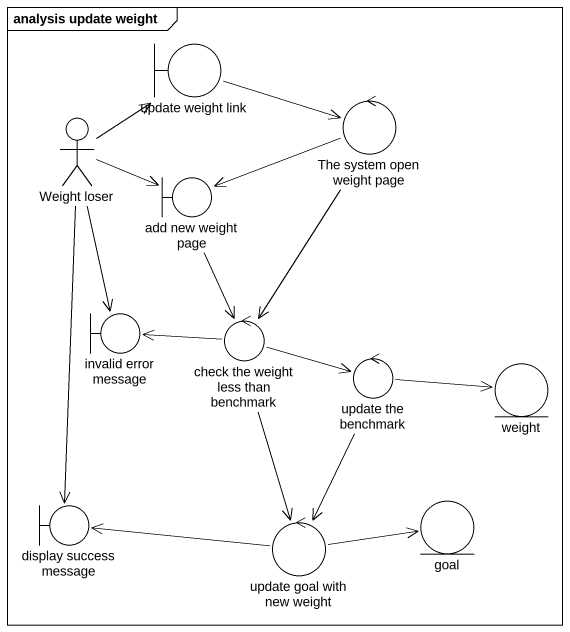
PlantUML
@startuml
mainframe analysis update weight
boundary "update weight link" as update_weight_link
actor "Weight loser" as Weight_loser
control "The system open weight page" as The_system_open_weight_page
boundary "add new weight page" as add_new_weight_page
boundary "invalid error message" as invalid_error_message
control "check the weight less than benchmark" as check_the_weight_less_than
control "update the benchmark" as update_the_benchmark
entity weight
boundary "display success message" as display_success_message
entity goal
control "update goal with new weight" as update_goal_with_new_weight
update_weight_link -right-> The_system_open_weight_page
Weight_loser -up-> update_weight_link
Weight_loser -right-> add_new_weight_page
Weight_loser --> invalid_error_message
Weight_loser --> display_success_message
The_system_open_weight_page -left-> add_new_weight_page
The_system_open_weight_page --> check_the_weight_less_than
add_new_weight_page --> check_the_weight_less_than
check_the_weight_less_than -left-> invalid_error_message
check_the_weight_less_than -right-> update_the_benchmark
check_the_weight_less_than --> update_goal_with_new_weight
update_the_benchmark -right-> weight
update_the_benchmark --> update_goal_with_new_weight
update_goal_with_new_weight -left-> display_success_message
update_goal_with_new_weight -right-> goal
@enduml
